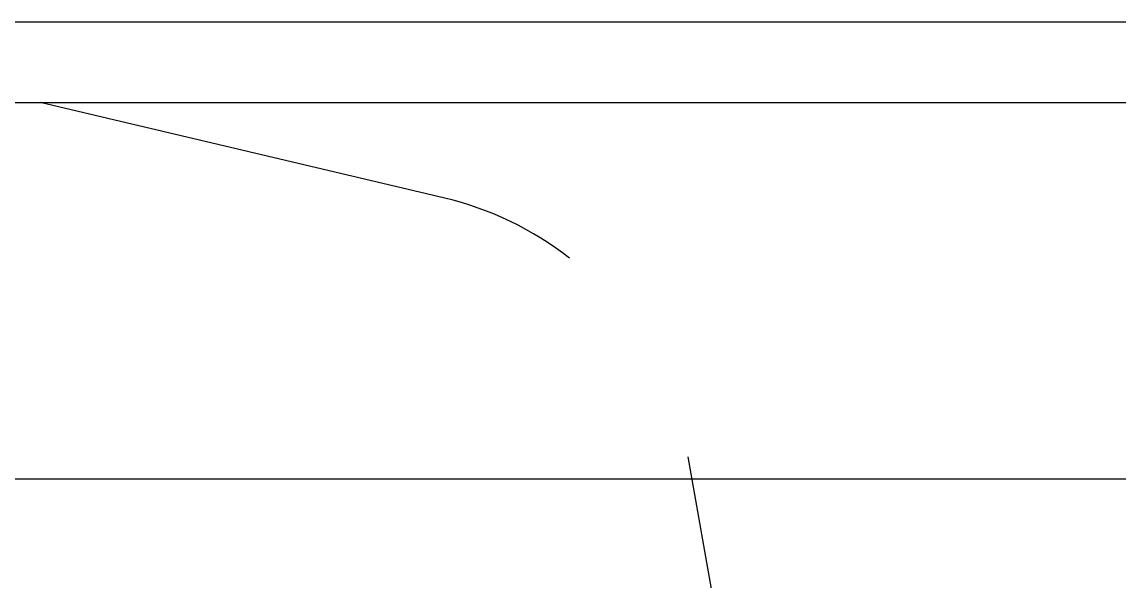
# Model space of a CAD drawing. Header units: millimetres. Extents: x -939 to 77961, y -54291 to 1503.
# Drawn here: x 9008.8 to 9378.1, y -34481.8 to -34293.6 of the extents above; entities that cross this region are included whole.
import ezdxf

# ---------------------------------------------------------------- set-up
doc = ezdxf.new("R2010")
doc.units = ezdxf.units.MM
doc.layers.add('01-Dimension', color=4, linetype='Continuous')
doc.styles.add('GreenexSolar', font='gbeitc.shx', dxfattribs={"width": 0.8, "height": 563.571429})
doc.dimstyles.new('GreenexSolar', dxfattribs={"dimtxt": 3, "dimasz": 1, "dimexe": 0.18, "dimexo": 0.0625, "dimgap": 0.09, "dimtad": 1, "dimtih": 1, "dimtoh": 1, "dimdec": 0, "dimzin": 0, "dimdsep": 46, "dimtxsty": 'GreenexSolar', "dimblk": 'ARCHTICK', "dimcen": 0.09, "dimclrd": 4, "dimclre": 4, "dimclrt": 3, "dimadec": 0, "dimazin": 0, "dimtfac": 1, "dimtdec": 4, "dimtofl": 0, "dimtmove": 0, "dimatfit": 3, "dimfxl": 1, "dimtolj": 1, "dimtzin": 0, "dimarcsym": 0})

# ---------------------------------------------------------------- blocks, each defined once
blk = doc.blocks.new('*U164')
for p, q in [((-1800, 85), (1800, 85)), ((-1800, 70), (1800, 70))]:
    blk.add_line(p, q)
blk = doc.blocks.new('*U167')
at = {"color": 7, "linetype": 'Continuous', "lineweight": 25}
for p, q in [((528.56, 52.22), (453.29, 70)), ((580.4, -33.15), (573.82, 4.09))]:
    blk.add_line(p, q, dxfattribs=at)
blk.add_arc((514.8, -6.02), 59.84, 51.8355, 76.7079, dxfattribs=at)
blk = doc.blocks.new('_ArchTick')
at = {"color": 0, "linetype": 'ByBlock', "const_width": 0.15}
blk.add_lwpolyline([(-0.5, -0.5), (0.5, 0.5)], dxfattribs=at)
blk = doc.blocks.new('*D169')
at = {"layer": '01-Dimension', "color": 4, "lineweight": -2, "transparency": 16777216}
for p, q in [((8194.51, -34447.4), (9480.04, -34447.4)), ((9480.04, -34447.4), (9480.04, -35192.73)), ((9480.04, -36501.62), (9480.04, -35756.3)), ((8194.51, -36501.62), (9480.04, -36501.62))]:
    blk.add_line(p, q, dxfattribs=at)
at = {"layer": 'Defpoints', "color": 0, "transparency": 16777216}
for p in [(8194.51, -34447.4), (9480.04, -34447.4), (8194.51, -36501.62)]:
    blk.add_point(p, dxfattribs=at)
at = {"layer": '01-Dimension', "color": 4, "lineweight": -2, "transparency": 16777216, "xscale": 0.00532319391634981, "yscale": 0.00532319391634981, "zscale": 0.00532319391634981}
for p, rotation in [((9480.04, -34447.4), 90), ((9480.04, -36501.62), 270)]:
    blk.add_blockref('_ArchTick', p, dxfattribs=dict(at, rotation=rotation))
at = {"layer": '01-Dimension', "color": 3, "transparency": 16777216, "insert": (9480.04, -35474.51), "char_height": 563.571, "attachment_point": 5, "style": 'GreenexSolar'}
blk.add_mtext('\\A1;2054', dxfattribs=at)
blk = doc.blocks.new('00-Greenex-侧视总图-Ext', base_point=(8194.51, -34447.4))
for name in ['*U164', '*U167']:
    blk.add_blockref(name, (8194.51, -34447.4))
at = {"layer": '01-Dimension'}
dim = blk.add_aligned_dim(p1=(8194.51, -36501.62), p2=(8194.51, -34447.4), distance=-1285.53, dimstyle='GreenexSolar', override={"dimscale": 0.005323}, dxfattribs=at)
dim.commit()
dim.dimension.update_dxf_attribs({"geometry": '*D169', "text_midpoint": (9480.04, -35474.51)})

msp = doc.modelspace()

# ---------------------------------------------------------------- block references
at = {"xscale": 1.80984436122435, "yscale": 1.80984436122435, "zscale": 1.80984436122435}
msp.add_blockref('00-Greenex-侧视总图-Ext', (8194.51, -34447.4), dxfattribs=at)

doc.saveas('drawing.dxf')
